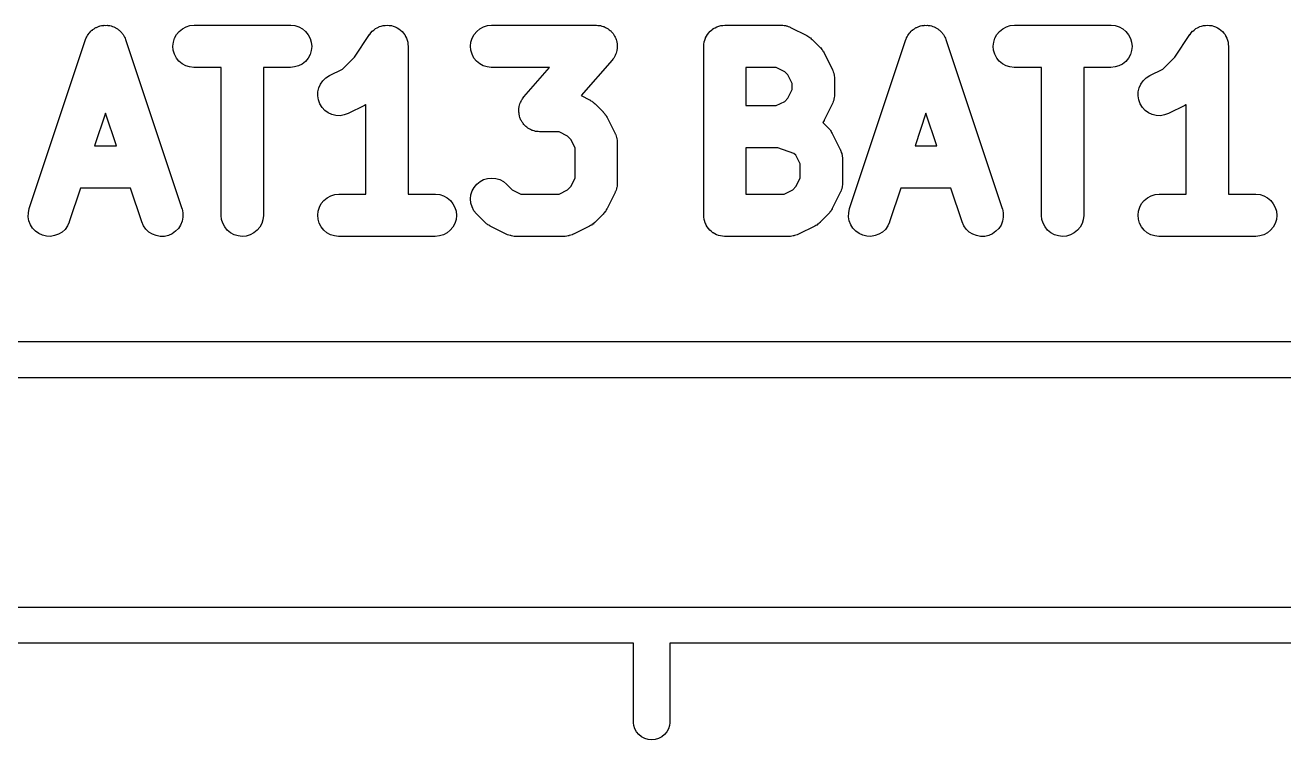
# Model space of a CAD drawing. Extents: x 1 to 169, y -122 to 5.
# Drawn here: x 21.65 to 26.87, y -121.65 to -118.69 of the extents above; entities that cross this region are included whole.
import ezdxf

# ---------------------------------------------------------------- set-up
doc = ezdxf.new("R2010")
doc.units = 0
doc.header["$MEASUREMENT"] = 0
doc.layers.add('BLACK', color=7, linetype='CONTINUOUS')

msp = doc.modelspace()

# ---------------------------------------------------------------- linework, layer by layer
at = {"layer": 'BLACK', "linetype": 'CONTINUOUS'}
for p, q in [((21.9112, -118.732), (21.9148, -118.727)), ((21.9148, -118.727), (21.9181, -118.722)), ((21.9181, -118.722), (21.9198, -118.721)), ((21.9198, -118.721), (21.9213, -118.719)), ((21.9213, -118.719), (21.9257, -118.714)), ((21.9257, -118.714), (21.9299, -118.71)), ((21.9299, -118.71), (21.932, -118.709)), ((21.932, -118.709), (21.9338, -118.707)), ((21.9338, -118.707), (21.939, -118.704)), ((21.939, -118.704), (21.9439, -118.7)), ((21.9439, -118.7), (21.9462, -118.699)), ((21.9462, -118.699), (21.9484, -118.698)), ((21.9484, -118.698), (21.954, -118.696)), ((21.954, -118.696), (21.9596, -118.693)), ((21.9596, -118.693), (21.962, -118.693)), ((21.962, -118.693), (21.9644, -118.692)), ((21.9644, -118.692), (21.9703, -118.691)), ((21.9703, -118.691), (21.9763, -118.69)), ((21.9763, -118.69), (21.9788, -118.69)), ((21.9788, -118.69), (21.9812, -118.689)), ((21.9812, -118.689), (21.9873, -118.69)), ((21.9873, -118.69), (21.9933, -118.689)), ((21.9933, -118.689), (21.9958, -118.69)), ((21.9958, -118.69), (21.9983, -118.69)), ((21.9983, -118.69), (22.0042, -118.691)), ((22.0042, -118.691), (22.0101, -118.692)), ((22.0101, -118.692), (22.0125, -118.693)), ((22.0125, -118.693), (22.0149, -118.694)), ((22.0149, -118.694), (22.0204, -118.696)), ((22.0204, -118.696), (22.0261, -118.699)), ((22.0261, -118.699), (22.0282, -118.7)), ((22.0282, -118.7), (22.0305, -118.701)), ((22.0305, -118.701), (22.0354, -118.704)), ((22.0354, -118.704), (22.0405, -118.708)), ((22.0405, -118.708), (22.0423, -118.709)), ((22.0423, -118.709), (22.0443, -118.711)), ((22.0443, -118.711), (22.0485, -118.715)), ((22.0485, -118.715), (22.0529, -118.719)), ((22.0529, -118.719), (22.0543, -118.721)), ((22.0543, -118.721), (22.056, -118.723)), ((22.056, -118.723), (22.0592, -118.728)), ((22.0592, -118.728), (22.0627, -118.733)), ((22.2727, -118.743), (22.2808, -118.728)), ((22.2808, -118.728), (22.2917, -118.715)), ((22.2917, -118.715), (22.3049, -118.704)), ((22.3049, -118.704), (22.32, -118.696)), ((22.32, -118.696), (22.3363, -118.691)), ((22.3363, -118.691), (22.3533, -118.689)), ((22.3533, -118.689), (22.7533, -118.689)), ((22.7533, -118.689), (22.7546, -118.689)), ((22.7546, -118.689), (22.7715, -118.691)), ((22.7715, -118.691), (22.7878, -118.696)), ((22.7878, -118.696), (22.8028, -118.704)), ((22.8028, -118.704), (22.8158, -118.715)), ((22.8158, -118.715), (22.8265, -118.729)), ((22.8265, -118.729), (22.8345, -118.744)), ((23.0187, -118.821), (23.0805, -118.728)), ((23.0805, -118.728), (23.0811, -118.727)), ((23.0811, -118.727), (23.0811, -118.727)), ((23.0811, -118.727), (23.0811, -118.727)), ((23.0811, -118.727), (23.0812, -118.727)), ((23.0812, -118.727), (23.0865, -118.721)), ((23.0865, -118.721), (23.0921, -118.714)), ((23.0921, -118.714), (23.0922, -118.714)), ((23.0922, -118.714), (23.0985, -118.709)), ((23.0922, -118.714), (23.0922, -118.714)), ((23.0985, -118.709), (23.1054, -118.703)), ((23.1054, -118.703), (23.1055, -118.703)), ((23.1055, -118.703), (23.1127, -118.7)), ((23.1055, -118.703), (23.1055, -118.703)), ((23.1127, -118.7), (23.1206, -118.696)), ((23.1206, -118.696), (23.1207, -118.695)), ((23.1206, -118.696), (23.1206, -118.696)), ((23.1207, -118.695), (23.1288, -118.693)), ((23.1288, -118.693), (23.1369, -118.691)), ((23.1369, -118.691), (23.137, -118.691)), ((23.137, -118.691), (23.1371, -118.691)), ((23.1371, -118.691), (23.1457, -118.69)), ((23.1457, -118.69), (23.1539, -118.689)), ((23.1539, -118.689), (23.154, -118.689)), ((23.154, -118.689), (23.1541, -118.689)), ((23.1541, -118.689), (23.1624, -118.69)), ((23.1624, -118.69), (23.1709, -118.691)), ((23.1709, -118.691), (23.171, -118.691)), ((23.171, -118.691), (23.1711, -118.691)), ((23.1711, -118.691), (23.1789, -118.693)), ((23.1789, -118.693), (23.1872, -118.696)), ((23.1872, -118.696), (23.1873, -118.696)), ((23.1873, -118.696), (23.1874, -118.696)), ((23.1874, -118.696), (23.1947, -118.7)), ((23.1947, -118.7), (23.2023, -118.704)), ((23.2023, -118.704), (23.2023, -118.704)), ((23.2023, -118.704), (23.2024, -118.704)), ((23.2024, -118.704), (23.2092, -118.71)), ((23.2092, -118.71), (23.2154, -118.715)), ((23.2154, -118.715), (23.2155, -118.715)), ((23.2155, -118.715), (23.2155, -118.715)), ((23.2155, -118.715), (23.2209, -118.722)), ((23.2209, -118.722), (23.2262, -118.728)), ((23.2262, -118.728), (23.2262, -118.728)), ((23.2262, -118.728), (23.2263, -118.728)), ((23.2263, -118.728), (23.2301, -118.736)), ((23.506, -118.743), (23.5141, -118.728)), ((23.5141, -118.728), (23.525, -118.715)), ((23.525, -118.715), (23.5382, -118.704)), ((23.5382, -118.704), (23.5533, -118.696)), ((23.5533, -118.696), (23.5697, -118.691)), ((23.5697, -118.691), (23.5867, -118.689)), ((23.5867, -118.689), (24.02, -118.689)), ((24.02, -118.689), (24.0212, -118.689)), ((24.0212, -118.689), (24.0267, -118.69)), ((24.0267, -118.69), (24.0322, -118.69)), ((24.0322, -118.69), (24.0351, -118.691)), ((24.0351, -118.691), (24.0382, -118.691)), ((24.0382, -118.691), (24.0434, -118.693)), ((24.0434, -118.693), (24.0488, -118.694)), ((24.0488, -118.694), (24.0515, -118.695)), ((24.0515, -118.695), (24.0545, -118.696)), ((24.0545, -118.696), (24.0593, -118.699)), ((24.0593, -118.699), (24.0643, -118.701)), ((24.0643, -118.701), (24.0667, -118.703)), ((24.0667, -118.703), (24.0694, -118.704)), ((24.0694, -118.704), (24.0736, -118.708)), ((24.0736, -118.708), (24.0781, -118.711)), ((24.0781, -118.711), (24.0802, -118.713)), ((24.0802, -118.713), (24.0825, -118.715)), ((24.0825, -118.715), (24.086, -118.72)), ((24.086, -118.72), (24.0897, -118.724)), ((24.0897, -118.724), (24.0913, -118.726)), ((24.0913, -118.726), (24.0932, -118.729)), ((24.0932, -118.729), (24.0958, -118.734)), ((24.4769, -118.735), (24.4808, -118.728)), ((24.4808, -118.728), (24.481, -118.727)), ((24.481, -118.727), (24.4811, -118.727)), ((24.4811, -118.727), (24.4865, -118.721)), ((24.4865, -118.721), (24.4917, -118.715)), ((24.4917, -118.715), (24.4919, -118.714)), ((24.4919, -118.714), (24.4921, -118.714)), ((24.4921, -118.714), (24.4986, -118.709)), ((24.4986, -118.709), (24.5049, -118.704)), ((24.5049, -118.704), (24.5052, -118.704)), ((24.5052, -118.704), (24.5054, -118.703)), ((24.5054, -118.703), (24.5127, -118.7)), ((24.5127, -118.7), (24.52, -118.696)), ((24.52, -118.696), (24.5203, -118.696)), ((24.5203, -118.696), (24.5206, -118.696)), ((24.5206, -118.696), (24.5284, -118.693)), ((24.5284, -118.693), (24.5363, -118.691)), ((24.5363, -118.691), (24.5366, -118.691)), ((24.5366, -118.691), (24.5369, -118.691)), ((24.5369, -118.691), (24.5451, -118.69)), ((24.5451, -118.69), (24.5533, -118.689)), ((24.5533, -118.689), (24.7867, -118.689)), ((24.7867, -118.689), (24.7879, -118.689)), ((24.7879, -118.689), (24.7904, -118.689)), ((24.7904, -118.689), (24.793, -118.689)), ((24.793, -118.689), (24.7989, -118.69)), ((24.7989, -118.69), (24.8049, -118.691)), ((24.8049, -118.691), (24.8073, -118.692)), ((24.8073, -118.692), (24.8099, -118.692)), ((24.8099, -118.692), (24.8154, -118.694)), ((24.8154, -118.694), (24.8211, -118.696)), ((24.8211, -118.696), (24.8234, -118.697)), ((24.8234, -118.697), (24.8258, -118.698)), ((24.8258, -118.698), (24.8925, -118.732)), ((25.3112, -118.732), (25.3148, -118.727)), ((25.3148, -118.727), (25.3181, -118.722)), ((25.3181, -118.722), (25.3198, -118.721)), ((25.3198, -118.721), (25.3213, -118.719)), ((25.3213, -118.719), (25.3257, -118.714)), ((25.3257, -118.714), (25.3299, -118.71)), ((25.3299, -118.71), (25.332, -118.709)), ((25.332, -118.709), (25.3338, -118.707)), ((25.3338, -118.707), (25.339, -118.704)), ((25.339, -118.704), (25.3439, -118.7)), ((25.3439, -118.7), (25.3462, -118.699)), ((25.3462, -118.699), (25.3484, -118.698)), ((25.3484, -118.698), (25.354, -118.696)), ((25.354, -118.696), (25.3596, -118.693)), ((25.3596, -118.693), (25.362, -118.693)), ((25.362, -118.693), (25.3644, -118.692)), ((25.3644, -118.692), (25.3703, -118.691)), ((25.3703, -118.691), (25.3763, -118.69)), ((25.3763, -118.69), (25.3788, -118.69)), ((25.3788, -118.69), (25.3812, -118.689)), ((25.3812, -118.689), (25.3873, -118.69)), ((25.3873, -118.69), (25.3933, -118.689)), ((25.3933, -118.689), (25.3958, -118.69)), ((25.3958, -118.69), (25.3983, -118.69)), ((25.3983, -118.69), (25.4042, -118.691)), ((25.4042, -118.691), (25.4101, -118.692)), ((25.4101, -118.692), (25.4125, -118.693)), ((25.4125, -118.693), (25.4149, -118.694)), ((25.4149, -118.694), (25.4204, -118.696)), ((25.4204, -118.696), (25.4261, -118.699)), ((25.4261, -118.699), (25.4282, -118.7)), ((25.4282, -118.7), (25.4305, -118.701)), ((25.4305, -118.701), (25.4354, -118.704)), ((25.4354, -118.704), (25.4405, -118.708)), ((25.4405, -118.708), (25.4423, -118.709)), ((25.4423, -118.709), (25.4443, -118.711)), ((25.4443, -118.711), (25.4485, -118.715)), ((25.4485, -118.715), (25.4529, -118.719)), ((25.4529, -118.719), (25.4543, -118.721)), ((25.4543, -118.721), (25.456, -118.723)), ((25.456, -118.723), (25.4592, -118.728)), ((25.4592, -118.728), (25.4627, -118.733)), ((25.6727, -118.743), (25.6808, -118.728)), ((25.6808, -118.728), (25.6917, -118.715)), ((25.6917, -118.715), (25.7049, -118.704)), ((25.7049, -118.704), (25.72, -118.696)), ((25.72, -118.696), (25.7363, -118.691)), ((25.7363, -118.691), (25.7533, -118.689)), ((25.7533, -118.689), (26.1533, -118.689)), ((26.1533, -118.689), (26.1546, -118.689)), ((26.1546, -118.689), (26.1715, -118.691)), ((26.1715, -118.691), (26.1878, -118.696)), ((26.1878, -118.696), (26.2028, -118.704)), ((26.2028, -118.704), (26.2158, -118.715)), ((26.2158, -118.715), (26.2265, -118.729)), ((26.2265, -118.729), (26.2345, -118.744)), ((26.4187, -118.821), (26.4805, -118.728)), ((26.4805, -118.728), (26.4811, -118.727)), ((26.4811, -118.727), (26.4811, -118.727)), ((26.4811, -118.727), (26.4811, -118.727)), ((26.4811, -118.727), (26.4812, -118.727)), ((26.4812, -118.727), (26.4865, -118.721)), ((26.4865, -118.721), (26.4921, -118.714)), ((26.4921, -118.714), (26.4922, -118.714)), ((26.4922, -118.714), (26.4985, -118.709)), ((26.4922, -118.714), (26.4922, -118.714)), ((26.4985, -118.709), (26.5054, -118.703)), ((26.5054, -118.703), (26.5055, -118.703)), ((26.5055, -118.703), (26.5127, -118.7)), ((26.5055, -118.703), (26.5055, -118.703)), ((26.5127, -118.7), (26.5206, -118.696)), ((26.5206, -118.696), (26.5207, -118.695)), ((26.5206, -118.696), (26.5206, -118.696)), ((26.5207, -118.695), (26.5288, -118.693)), ((26.5288, -118.693), (26.5369, -118.691)), ((26.5369, -118.691), (26.537, -118.691)), ((26.537, -118.691), (26.5371, -118.691)), ((26.5371, -118.691), (26.5457, -118.69)), ((26.5457, -118.69), (26.5539, -118.689)), ((26.5539, -118.689), (26.554, -118.689)), ((26.554, -118.689), (26.5541, -118.689)), ((26.5541, -118.689), (26.5624, -118.69)), ((26.5624, -118.69), (26.5709, -118.691)), ((26.5709, -118.691), (26.571, -118.691)), ((26.571, -118.691), (26.5711, -118.691)), ((26.5711, -118.691), (26.5789, -118.693)), ((26.5789, -118.693), (26.5872, -118.696)), ((26.5872, -118.696), (26.5873, -118.696)), ((26.5873, -118.696), (26.5874, -118.696)), ((26.5874, -118.696), (26.5947, -118.7)), ((26.5947, -118.7), (26.6023, -118.704)), ((26.6023, -118.704), (26.6023, -118.704)), ((26.6023, -118.704), (26.6024, -118.704)), ((26.6024, -118.704), (26.6092, -118.71)), ((26.6092, -118.71), (26.6154, -118.715)), ((26.6154, -118.715), (26.6155, -118.715)), ((26.6155, -118.715), (26.6155, -118.715)), ((26.6155, -118.715), (26.6209, -118.722)), ((26.6209, -118.722), (26.6262, -118.728)), ((26.6262, -118.728), (26.6262, -118.728)), ((26.6262, -118.728), (26.6263, -118.728)), ((26.6263, -118.728), (26.6301, -118.736)), ((21.6703, -119.449), (21.9037, -118.749)), ((21.9037, -118.749), (21.9041, -118.748)), ((21.9041, -118.748), (21.9066, -118.742)), ((21.9066, -118.742), (21.9088, -118.737)), ((21.9088, -118.737), (21.9102, -118.735)), ((21.9102, -118.735), (21.9112, -118.732)), ((22.0627, -118.733), (22.0637, -118.736)), ((22.0637, -118.736), (22.0651, -118.738)), ((22.0651, -118.738), (22.0672, -118.743)), ((22.0672, -118.743), (22.0697, -118.749)), ((22.0697, -118.749), (22.303, -119.449)), ((22.2658, -118.776), (22.2676, -118.759)), ((22.2674, -118.793), (22.2658, -118.776)), ((22.2676, -118.759), (22.2727, -118.743)), ((22.8345, -118.744), (22.8393, -118.76)), ((22.8408, -118.777), (22.839, -118.794)), ((22.8393, -118.76), (22.8408, -118.777)), ((23.2301, -118.736), (23.2342, -118.743)), ((23.2342, -118.743), (23.2343, -118.743)), ((23.2343, -118.743), (23.2343, -118.743)), ((23.2343, -118.743), (23.2365, -118.751)), ((23.2365, -118.751), (23.2392, -118.76)), ((23.2392, -118.76), (23.2392, -118.76)), ((23.2392, -118.76), (23.2392, -118.76)), ((23.2392, -118.76), (23.2399, -118.767)), ((23.2399, -118.767), (23.2408, -118.777)), ((23.2408, -118.777), (23.2408, -119.389)), ((23.4992, -118.776), (23.501, -118.759)), ((23.5007, -118.793), (23.4992, -118.776)), ((23.501, -118.759), (23.506, -118.743)), ((24.0958, -118.734), (24.0986, -118.738)), ((24.0986, -118.738), (24.0997, -118.741)), ((24.0997, -118.741), (24.1011, -118.744)), ((24.1011, -118.744), (24.1027, -118.749)), ((24.1027, -118.749), (24.1046, -118.754)), ((24.1046, -118.754), (24.1051, -118.757)), ((24.1051, -118.757), (24.1059, -118.76)), ((24.1059, -118.76), (24.1064, -118.766)), ((24.1064, -118.766), (24.1073, -118.771)), ((24.1075, -118.777), (24.1069, -118.783)), ((24.1073, -118.771), (24.1072, -118.774)), ((24.1072, -118.774), (24.1075, -118.777)), ((24.4658, -118.775), (24.4668, -118.767)), ((24.4658, -118.776), (24.4658, -118.775)), ((24.4658, -118.777), (24.4658, -118.776)), ((24.4658, -118.776), (24.4658, -118.776)), ((24.4658, -118.776), (24.4658, -118.776)), ((24.4658, -119.477), (24.4658, -118.777)), ((24.4668, -118.767), (24.4676, -118.759)), ((24.4676, -118.759), (24.4677, -118.759)), ((24.4677, -118.758), (24.4702, -118.751)), ((24.4677, -118.759), (24.4677, -118.758)), ((24.4702, -118.751), (24.4727, -118.743)), ((24.4727, -118.743), (24.4728, -118.742)), ((24.4728, -118.742), (24.4729, -118.742)), ((24.4729, -118.742), (24.4769, -118.735)), ((24.8925, -118.732), (24.8936, -118.732)), ((24.8936, -118.732), (24.8977, -118.735)), ((24.8977, -118.735), (24.902, -118.737)), ((24.902, -118.737), (24.9048, -118.74)), ((24.9048, -118.74), (24.9079, -118.742)), ((24.9079, -118.742), (24.9114, -118.745)), ((24.9114, -118.745), (24.9152, -118.748)), ((24.9152, -118.748), (24.9485, -118.781)), ((24.9485, -118.781), (24.9494, -118.782)), ((25.0703, -119.449), (25.3037, -118.749)), ((25.3037, -118.749), (25.3041, -118.748)), ((25.3041, -118.748), (25.3066, -118.742)), ((25.3066, -118.742), (25.3088, -118.737)), ((25.3088, -118.737), (25.3102, -118.735)), ((25.3102, -118.735), (25.3112, -118.732)), ((25.4627, -118.733), (25.4637, -118.736)), ((25.4637, -118.736), (25.4651, -118.738)), ((25.4651, -118.738), (25.4672, -118.743)), ((25.4672, -118.743), (25.4697, -118.749)), ((25.4697, -118.749), (25.703, -119.449)), ((25.6658, -118.776), (25.6676, -118.759)), ((25.6674, -118.793), (25.6658, -118.776)), ((25.6676, -118.759), (25.6727, -118.743)), ((26.2345, -118.744), (26.2393, -118.76)), ((26.2408, -118.777), (26.239, -118.794)), ((26.2393, -118.76), (26.2408, -118.777)), ((26.6301, -118.736), (26.6342, -118.743)), ((26.6342, -118.743), (26.6343, -118.743)), ((26.6343, -118.743), (26.6343, -118.743)), ((26.6343, -118.743), (26.6365, -118.751)), ((26.6365, -118.751), (26.6392, -118.76)), ((26.6392, -118.76), (26.6392, -118.76)), ((26.6392, -118.76), (26.6392, -118.76)), ((26.6392, -118.76), (26.6399, -118.767)), ((26.6399, -118.767), (26.6408, -118.777)), ((26.6408, -118.777), (26.6408, -119.389)), ((22.2722, -118.809), (22.2674, -118.793)), ((22.2801, -118.825), (22.2722, -118.809)), ((22.2908, -118.838), (22.2801, -118.825)), ((22.8259, -118.826), (22.815, -118.839)), ((22.834, -118.811), (22.8259, -118.826)), ((22.839, -118.794), (22.834, -118.811)), ((22.9682, -118.871), (23.0187, -118.821)), ((23.5055, -118.809), (23.5007, -118.793)), ((23.5134, -118.825), (23.5055, -118.809)), ((23.5241, -118.838), (23.5134, -118.825)), ((24.0859, -118.834), (23.9575, -118.981)), ((24.089, -118.83), (24.0859, -118.834)), ((24.0925, -118.826), (24.089, -118.83)), ((24.094, -118.823), (24.0925, -118.826)), ((24.0958, -118.82), (24.094, -118.823)), ((24.0981, -118.815), (24.0958, -118.82)), ((24.1007, -118.811), (24.0981, -118.815)), ((24.1016, -118.808), (24.1007, -118.811)), ((24.1028, -118.805), (24.1016, -118.808)), ((24.1041, -118.799), (24.1028, -118.805)), ((24.1057, -118.794), (24.1041, -118.799)), ((24.106, -118.791), (24.1057, -118.794)), ((24.1067, -118.788), (24.106, -118.791)), ((24.1069, -118.783), (24.1067, -118.788)), ((24.9494, -118.782), (24.9525, -118.786)), ((24.9525, -118.786), (24.9558, -118.79)), ((24.9558, -118.79), (24.9578, -118.793)), ((24.9578, -118.793), (24.96, -118.796)), ((24.96, -118.796), (24.9623, -118.8)), ((24.9623, -118.8), (24.9649, -118.804)), ((24.9649, -118.804), (24.9983, -118.871)), ((25.6722, -118.809), (25.6674, -118.793)), ((25.6801, -118.825), (25.6722, -118.809)), ((25.6908, -118.838), (25.6801, -118.825)), ((26.2259, -118.826), (26.215, -118.839)), ((26.234, -118.811), (26.2259, -118.826)), ((26.239, -118.794), (26.234, -118.811)), ((26.3682, -118.871), (26.4187, -118.821)), ((22.3039, -118.849), (22.2908, -118.838)), ((22.3189, -118.857), (22.3039, -118.849)), ((22.3351, -118.862), (22.3189, -118.857)), ((22.3521, -118.864), (22.3351, -118.862)), ((22.3533, -118.864), (22.3521, -118.864)), ((22.4658, -118.864), (22.3533, -118.864)), ((22.4658, -119.477), (22.4658, -118.864)), ((22.7533, -118.864), (22.6408, -118.864)), ((22.6408, -118.864), (22.6408, -119.477)), ((22.7703, -118.862), (22.7533, -118.864)), ((22.7867, -118.858), (22.7703, -118.862)), ((22.8018, -118.85), (22.7867, -118.858)), ((22.815, -118.839), (22.8018, -118.85)), ((22.9142, -118.898), (22.9682, -118.871)), ((23.5372, -118.849), (23.5241, -118.838)), ((23.5522, -118.857), (23.5372, -118.849)), ((23.5685, -118.862), (23.5522, -118.857)), ((23.5854, -118.864), (23.5685, -118.862)), ((23.5867, -118.864), (23.5854, -118.864)), ((23.8272, -118.864), (23.5867, -118.864)), ((23.7208, -118.986), (23.8272, -118.864)), ((24.6408, -118.864), (24.6408, -119.022)), ((24.766, -118.864), (24.6408, -118.864)), ((24.8015, -118.882), (24.766, -118.864)), ((24.8148, -118.895), (24.8015, -118.882)), ((24.9983, -118.871), (24.9988, -118.872)), ((24.9988, -118.872), (24.9997, -118.874)), ((24.9997, -118.874), (25.0009, -118.877)), ((25.0009, -118.877), (25.0026, -118.882)), ((25.0026, -118.882), (25.0047, -118.888)), ((25.7039, -118.849), (25.6908, -118.838)), ((25.7189, -118.857), (25.7039, -118.849)), ((25.7351, -118.862), (25.7189, -118.857)), ((25.7521, -118.864), (25.7351, -118.862)), ((25.7533, -118.864), (25.7521, -118.864)), ((25.8658, -118.864), (25.7533, -118.864)), ((25.8658, -119.477), (25.8658, -118.864)), ((26.1533, -118.864), (26.0408, -118.864)), ((26.0408, -118.864), (26.0408, -119.477)), ((26.1703, -118.862), (26.1533, -118.864)), ((26.1867, -118.858), (26.1703, -118.862)), ((26.2018, -118.85), (26.1867, -118.858)), ((26.215, -118.839), (26.2018, -118.85)), ((26.3142, -118.898), (26.3682, -118.871)), ((22.8704, -118.949), (22.8774, -118.933)), ((22.8774, -118.933), (22.8873, -118.919)), ((22.8873, -118.919), (22.8997, -118.907)), ((22.8997, -118.907), (22.9142, -118.898)), ((24.8325, -118.931), (24.8148, -118.895)), ((24.8325, -118.956), (24.8325, -118.931)), ((25.0047, -118.888), (25.0051, -118.891)), ((25.0051, -118.891), (25.0058, -118.893)), ((25.0058, -118.893), (25.0064, -118.899)), ((25.0064, -118.899), (25.0073, -118.905)), ((25.0073, -118.905), (25.0072, -118.907)), ((25.0072, -118.907), (25.0075, -118.91)), ((25.0075, -118.91), (25.0075, -118.977)), ((26.2704, -118.949), (26.2774, -118.933)), ((26.2774, -118.933), (26.2873, -118.919)), ((26.2873, -118.919), (26.2997, -118.907)), ((26.2997, -118.907), (26.3142, -118.898)), ((22.866, -118.982), (22.8666, -118.965)), ((22.8688, -118.999), (22.866, -118.982)), ((22.8666, -118.965), (22.8704, -118.949)), ((23.7141, -118.994), (23.7176, -118.99)), ((23.7176, -118.99), (23.7208, -118.986)), ((23.9575, -118.981), (23.9925, -118.998)), ((24.8148, -118.991), (24.8325, -118.956)), ((25.0063, -118.989), (25.0056, -118.995)), ((25.0073, -118.983), (25.0063, -118.989)), ((25.0075, -118.978), (25.0072, -118.98)), ((25.0072, -118.98), (25.0073, -118.983)), ((25.0075, -118.977), (25.0075, -118.978)), ((26.266, -118.982), (26.2666, -118.965)), ((26.2688, -118.999), (26.266, -118.982)), ((26.2666, -118.965), (26.2704, -118.949)), ((22.8748, -119.015), (22.8688, -118.999)), ((22.8838, -119.03), (22.8748, -119.015)), ((22.8954, -119.042), (22.8838, -119.03)), ((22.9093, -119.052), (22.8954, -119.042)), ((23.0591, -119.022), (22.9925, -119.055)), ((23.0633, -119.019), (23.0591, -119.022)), ((23.0658, -119.018), (23.0633, -119.019)), ((23.0658, -119.389), (23.0658, -119.018)), ((23.6992, -119.043), (23.6997, -119.037)), ((23.6997, -119.037), (23.6999, -119.032)), ((23.6999, -119.032), (23.7006, -119.029)), ((23.7006, -119.029), (23.701, -119.026)), ((23.701, -119.026), (23.7026, -119.021)), ((23.7026, -119.021), (23.7038, -119.015)), ((23.7038, -119.015), (23.7051, -119.012)), ((23.7051, -119.012), (23.706, -119.009)), ((23.706, -119.009), (23.7086, -119.005)), ((23.7086, -119.005), (23.7109, -119)), ((23.7109, -119), (23.7127, -118.997)), ((23.7127, -118.997), (23.7141, -118.994)), ((23.9925, -118.998), (23.9936, -118.999)), ((23.9936, -118.999), (23.9977, -119.002)), ((23.9977, -119.002), (24.002, -119.004)), ((24.002, -119.004), (24.0048, -119.006)), ((24.0048, -119.006), (24.0079, -119.008)), ((24.0079, -119.008), (24.0114, -119.012)), ((24.0114, -119.012), (24.0152, -119.015)), ((24.0152, -119.015), (24.0485, -119.048)), ((24.6408, -119.022), (24.766, -119.022)), ((24.766, -119.022), (24.8015, -119.005)), ((24.8015, -119.005), (24.8148, -118.991)), ((24.9983, -119.016), (24.9649, -119.082)), ((24.9992, -119.013), (24.9983, -119.016)), ((25.0004, -119.011), (24.9992, -119.013)), ((25.0022, -119.005), (25.0004, -119.011)), ((25.0044, -119), (25.0022, -119.005)), ((25.0048, -118.997), (25.0044, -119)), ((25.0056, -118.995), (25.0048, -118.997)), ((26.2748, -119.015), (26.2688, -118.999)), ((26.2838, -119.03), (26.2748, -119.015)), ((26.2954, -119.042), (26.2838, -119.03)), ((26.3093, -119.052), (26.2954, -119.042)), ((26.4591, -119.022), (26.3925, -119.055)), ((26.4633, -119.019), (26.4591, -119.022)), ((26.4658, -119.018), (26.4633, -119.019)), ((26.4658, -119.389), (26.4658, -119.018)), ((21.9867, -119.053), (21.9414, -119.189)), ((22.0319, -119.189), (21.9867, -119.053)), ((22.9248, -119.059), (22.9093, -119.052)), ((22.9414, -119.063), (22.9248, -119.059)), ((22.9585, -119.064), (22.9414, -119.063)), ((22.9753, -119.061), (22.9585, -119.064)), ((22.9914, -119.055), (22.9753, -119.061)), ((22.9925, -119.055), (22.9914, -119.055)), ((23.6994, -119.046), (23.6992, -119.043)), ((23.6993, -119.049), (23.6994, -119.046)), ((23.7002, -119.054), (23.6993, -119.049)), ((23.7007, -119.06), (23.7002, -119.054)), ((23.7016, -119.063), (23.7007, -119.06)), ((23.7021, -119.066), (23.7016, -119.063)), ((23.704, -119.071), (23.7021, -119.066)), ((23.7055, -119.076), (23.704, -119.071)), ((23.707, -119.079), (23.7055, -119.076)), ((23.708, -119.082), (23.707, -119.079)), ((23.7109, -119.086), (23.708, -119.082)), ((23.7134, -119.091), (23.7109, -119.086)), ((23.7154, -119.094), (23.7134, -119.091)), ((23.717, -119.096), (23.7154, -119.094)), ((24.0485, -119.048), (24.0494, -119.049)), ((24.0494, -119.049), (24.0525, -119.053)), ((24.0525, -119.053), (24.0558, -119.056)), ((24.0558, -119.056), (24.0578, -119.06)), ((24.0578, -119.06), (24.0601, -119.062)), ((24.0601, -119.062), (24.0623, -119.067)), ((24.0623, -119.067), (24.0649, -119.071)), ((24.0649, -119.071), (24.0983, -119.138)), ((24.9594, -119.092), (24.9592, -119.092)), ((24.9592, -119.092), (24.9819, -119.115)), ((24.9617, -119.088), (24.9594, -119.092)), ((24.9644, -119.084), (24.9617, -119.088)), ((24.9649, -119.082), (24.9644, -119.084)), ((25.3867, -119.053), (25.3414, -119.189)), ((25.4319, -119.189), (25.3867, -119.053)), ((26.3248, -119.059), (26.3093, -119.052)), ((26.3414, -119.063), (26.3248, -119.059)), ((26.3585, -119.064), (26.3414, -119.063)), ((26.3753, -119.061), (26.3585, -119.064)), ((26.3914, -119.055), (26.3753, -119.061)), ((26.3925, -119.055), (26.3914, -119.055)), ((23.7207, -119.1), (23.717, -119.096)), ((23.7241, -119.105), (23.7207, -119.1)), ((23.7265, -119.107), (23.7241, -119.105)), ((23.7286, -119.109), (23.7265, -119.107)), ((23.733, -119.112), (23.7286, -119.109)), ((23.7372, -119.116), (23.733, -119.112)), ((23.7399, -119.117), (23.7372, -119.116)), ((23.7424, -119.119), (23.7399, -119.117)), ((23.7474, -119.121), (23.7424, -119.119)), ((23.7522, -119.124), (23.7474, -119.121)), ((23.7551, -119.125), (23.7522, -119.124)), ((23.7579, -119.126), (23.7551, -119.125)), ((23.7632, -119.127), (23.7579, -119.126)), ((23.7685, -119.129), (23.7632, -119.127)), ((23.7715, -119.129), (23.7685, -119.129)), ((23.7745, -119.13), (23.7715, -119.129)), ((23.78, -119.13), (23.7745, -119.13)), ((23.7854, -119.131), (23.78, -119.13)), ((23.7867, -119.131), (23.7854, -119.131)), ((23.866, -119.131), (23.7867, -119.131)), ((23.9015, -119.149), (23.866, -119.131)), ((24.0983, -119.138), (24.0988, -119.139)), ((24.0988, -119.139), (24.0997, -119.141)), ((24.0997, -119.141), (24.1009, -119.143)), ((24.1009, -119.143), (24.1026, -119.149)), ((24.9819, -119.115), (24.9827, -119.116)), ((24.9827, -119.116), (24.9858, -119.119)), ((24.9858, -119.119), (24.9892, -119.123)), ((24.9892, -119.123), (24.9911, -119.126)), ((24.9911, -119.126), (24.9934, -119.129)), ((24.9934, -119.129), (24.9956, -119.133)), ((24.9956, -119.133), (24.9983, -119.138)), ((24.9983, -119.138), (25.0316, -119.204)), ((21.9414, -119.189), (22.0319, -119.189)), ((23.9148, -119.162), (23.9015, -119.149)), ((23.9325, -119.197), (23.9148, -119.162)), ((23.9325, -119.323), (23.9325, -119.197)), ((24.1026, -119.149), (24.1047, -119.155)), ((24.1047, -119.155), (24.1051, -119.157)), ((24.1051, -119.157), (24.1058, -119.16)), ((24.1058, -119.16), (24.1064, -119.166)), ((24.1064, -119.166), (24.1073, -119.172)), ((24.1073, -119.172), (24.1072, -119.174)), ((24.1072, -119.174), (24.1075, -119.177)), ((24.1075, -119.177), (24.1075, -119.343)), ((24.6408, -119.197), (24.6408, -119.389)), ((24.7725, -119.197), (24.6408, -119.197)), ((24.8394, -119.22), (24.7725, -119.197)), ((25.3414, -119.189), (25.4319, -119.189)), ((24.8481, -119.228), (24.8394, -119.22)), ((24.8658, -119.264), (24.8481, -119.228)), ((25.0316, -119.204), (25.0321, -119.205)), ((25.0321, -119.205), (25.033, -119.208)), ((25.033, -119.208), (25.0342, -119.21)), ((25.0342, -119.21), (25.036, -119.216)), ((25.036, -119.216), (25.038, -119.221)), ((25.038, -119.221), (25.0384, -119.224)), ((25.0384, -119.224), (25.0392, -119.226)), ((25.0392, -119.226), (25.0398, -119.232)), ((25.0398, -119.232), (25.0407, -119.238)), ((25.0407, -119.238), (25.0406, -119.241)), ((25.0406, -119.241), (25.0408, -119.243)), ((25.0408, -119.243), (25.0408, -119.343)), ((24.8658, -119.323), (24.8658, -119.264)), ((23.5143, -119.361), (23.5252, -119.348)), ((23.5252, -119.348), (23.5385, -119.337)), ((23.5385, -119.337), (23.5536, -119.329)), ((23.5536, -119.329), (23.57, -119.324)), ((23.57, -119.324), (23.587, -119.323)), ((23.587, -119.323), (23.604, -119.324)), ((23.604, -119.324), (23.6203, -119.329)), ((23.6203, -119.329), (23.6353, -119.337)), ((23.6353, -119.337), (23.6485, -119.348)), ((23.6485, -119.348), (23.6718, -119.371)), ((23.9148, -119.358), (23.9325, -119.323)), ((24.1073, -119.35), (24.1063, -119.356)), ((24.1075, -119.345), (24.1072, -119.347)), ((24.1072, -119.347), (24.1073, -119.35)), ((24.1075, -119.343), (24.1075, -119.345)), ((24.8481, -119.358), (24.8658, -119.323)), ((25.0406, -119.35), (25.0396, -119.356)), ((25.0408, -119.345), (25.0405, -119.347)), ((25.0405, -119.347), (25.0406, -119.35)), ((25.0408, -119.343), (25.0408, -119.345)), ((21.8831, -119.364), (21.8363, -119.504)), ((22.0903, -119.364), (21.8831, -119.364)), ((22.137, -119.504), (22.0903, -119.364)), ((22.8917, -119.415), (22.9049, -119.404)), ((22.9049, -119.404), (22.92, -119.396)), ((22.92, -119.396), (22.9363, -119.391)), ((22.9363, -119.391), (22.9533, -119.389)), ((22.9533, -119.389), (23.0658, -119.389)), ((23.2408, -119.389), (23.3533, -119.389)), ((23.3533, -119.389), (23.3546, -119.389)), ((23.3546, -119.389), (23.3715, -119.391)), ((23.3715, -119.391), (23.3878, -119.396)), ((23.3878, -119.396), (23.4028, -119.404)), ((23.4028, -119.404), (23.4158, -119.415)), ((23.4992, -119.409), (23.501, -119.392)), ((23.501, -119.392), (23.5061, -119.376)), ((23.5061, -119.376), (23.5143, -119.361)), ((23.6718, -119.371), (23.7073, -119.389)), ((23.7073, -119.389), (23.866, -119.389)), ((23.866, -119.389), (23.9015, -119.371)), ((23.9015, -119.371), (23.9148, -119.358)), ((24.0983, -119.382), (24.0649, -119.449)), ((24.0992, -119.38), (24.0983, -119.382)), ((24.1004, -119.378), (24.0992, -119.38)), ((24.1022, -119.372), (24.1004, -119.378)), ((24.1044, -119.367), (24.1022, -119.372)), ((24.1048, -119.364), (24.1044, -119.367)), ((24.1056, -119.362), (24.1048, -119.364)), ((24.1063, -119.356), (24.1056, -119.362)), ((24.6408, -119.389), (24.7993, -119.389)), ((24.7993, -119.389), (24.8348, -119.371)), ((24.8348, -119.371), (24.8481, -119.358)), ((25.0316, -119.382), (24.9983, -119.449)), ((25.0325, -119.38), (25.0316, -119.382)), ((25.0338, -119.378), (25.0325, -119.38)), ((25.0356, -119.372), (25.0338, -119.378)), ((25.0377, -119.367), (25.0356, -119.372)), ((25.0381, -119.364), (25.0377, -119.367)), ((25.0389, -119.362), (25.0381, -119.364)), ((25.0396, -119.356), (25.0389, -119.362)), ((25.2831, -119.364), (25.2363, -119.504)), ((25.4903, -119.364), (25.2831, -119.364)), ((25.537, -119.504), (25.4903, -119.364)), ((26.2917, -119.415), (26.3049, -119.404)), ((26.3049, -119.404), (26.32, -119.396)), ((26.32, -119.396), (26.3363, -119.391)), ((26.3363, -119.391), (26.3533, -119.389)), ((26.3533, -119.389), (26.4658, -119.389)), ((26.6408, -119.389), (26.7533, -119.389)), ((26.7533, -119.389), (26.7546, -119.389)), ((26.7546, -119.389), (26.7715, -119.391)), ((26.7715, -119.391), (26.7878, -119.396)), ((26.7878, -119.396), (26.8028, -119.404)), ((26.8028, -119.404), (26.8158, -119.415)), ((21.6665, -119.466), (21.6703, -119.449)), ((22.303, -119.449), (22.3034, -119.45)), ((22.3034, -119.45), (22.3069, -119.467)), ((22.8658, -119.476), (22.8676, -119.459)), ((22.8676, -119.459), (22.8727, -119.443)), ((22.8727, -119.443), (22.8808, -119.428)), ((22.8808, -119.428), (22.8917, -119.415)), ((23.4158, -119.415), (23.4265, -119.429)), ((23.4265, -119.429), (23.4345, -119.444)), ((23.4345, -119.444), (23.4393, -119.46)), ((23.4393, -119.46), (23.4408, -119.477)), ((23.5007, -119.426), (23.4992, -119.409)), ((23.5054, -119.442), (23.5007, -119.426)), ((23.5133, -119.458), (23.5054, -119.442)), ((23.5239, -119.471), (23.5133, -119.458)), ((24.0594, -119.459), (24.0571, -119.461)), ((24.0617, -119.454), (24.0594, -119.459)), ((24.0644, -119.45), (24.0617, -119.454)), ((24.0649, -119.449), (24.0644, -119.45)), ((24.9927, -119.459), (24.9904, -119.461)), ((24.995, -119.454), (24.9927, -119.459)), ((24.9977, -119.45), (24.995, -119.454)), ((24.9983, -119.449), (24.9977, -119.45)), ((25.0665, -119.466), (25.0703, -119.449)), ((25.703, -119.449), (25.7034, -119.45)), ((25.7034, -119.45), (25.7069, -119.467)), ((26.2658, -119.476), (26.2676, -119.459)), ((26.2676, -119.459), (26.2727, -119.443)), ((26.2727, -119.443), (26.2808, -119.428)), ((26.2808, -119.428), (26.2917, -119.415)), ((26.8158, -119.415), (26.8265, -119.429)), ((26.8265, -119.429), (26.8345, -119.444)), ((26.8345, -119.444), (26.8393, -119.46)), ((26.8393, -119.46), (26.8408, -119.477)), ((21.666, -119.483), (21.6665, -119.466)), ((21.6689, -119.5), (21.666, -119.483)), ((21.6749, -119.516), (21.6689, -119.5)), ((21.8359, -119.505), (21.8288, -119.521)), ((21.8363, -119.504), (21.8359, -119.505)), ((22.1439, -119.52), (22.137, -119.504)), ((22.3041, -119.501), (22.2978, -119.517)), ((22.3072, -119.484), (22.3041, -119.501)), ((22.3069, -119.467), (22.3072, -119.484)), ((22.4675, -119.494), (22.4658, -119.477)), ((22.4724, -119.51), (22.4675, -119.494)), ((22.4805, -119.525), (22.4724, -119.51)), ((22.6338, -119.511), (22.6255, -119.526)), ((22.6389, -119.495), (22.6338, -119.511)), ((22.6408, -119.478), (22.6389, -119.495)), ((22.6408, -119.477), (22.6408, -119.478)), ((22.8674, -119.493), (22.8658, -119.476)), ((22.8722, -119.509), (22.8674, -119.493)), ((22.8801, -119.525), (22.8722, -119.509)), ((23.434, -119.511), (23.4259, -119.526)), ((23.439, -119.494), (23.434, -119.511)), ((23.4408, -119.477), (23.439, -119.494)), ((23.5248, -119.472), (23.5239, -119.471)), ((23.5581, -119.505), (23.5248, -119.472)), ((23.5619, -119.508), (23.5581, -119.505)), ((23.5655, -119.512), (23.5619, -119.508)), ((23.5685, -119.514), (23.5655, -119.512)), ((24.0105, -119.509), (24.0069, -119.513)), ((24.0143, -119.506), (24.0105, -119.509)), ((24.0152, -119.505), (24.0143, -119.506)), ((24.0485, -119.472), (24.0152, -119.505)), ((24.0517, -119.468), (24.0485, -119.472)), ((24.0551, -119.465), (24.0517, -119.468)), ((24.0571, -119.461), (24.0551, -119.465)), ((24.4666, -119.485), (24.4658, -119.477)), ((24.4674, -119.493), (24.4666, -119.485)), ((24.4675, -119.493), (24.4674, -119.493)), ((24.4675, -119.494), (24.4675, -119.493)), ((24.4699, -119.502), (24.4675, -119.494)), ((24.4722, -119.509), (24.4699, -119.502)), ((24.4723, -119.51), (24.4722, -119.509)), ((24.4724, -119.51), (24.4723, -119.51)), ((24.4763, -119.517), (24.4724, -119.51)), ((24.9438, -119.509), (24.9403, -119.513)), ((24.9477, -119.506), (24.9438, -119.509)), ((24.9485, -119.505), (24.9477, -119.506)), ((24.9819, -119.472), (24.9485, -119.505)), ((24.985, -119.468), (24.9819, -119.472)), ((24.9884, -119.465), (24.985, -119.468)), ((24.9904, -119.461), (24.9884, -119.465)), ((25.066, -119.483), (25.0665, -119.466)), ((25.0689, -119.5), (25.066, -119.483)), ((25.0749, -119.516), (25.0689, -119.5)), ((25.2359, -119.505), (25.2288, -119.521)), ((25.2363, -119.504), (25.2359, -119.505)), ((25.5439, -119.52), (25.537, -119.504)), ((25.7041, -119.501), (25.6978, -119.517)), ((25.7072, -119.484), (25.7041, -119.501)), ((25.7069, -119.467), (25.7072, -119.484)), ((25.8675, -119.494), (25.8658, -119.477)), ((25.8724, -119.51), (25.8675, -119.494)), ((25.8805, -119.525), (25.8724, -119.51)), ((26.0338, -119.511), (26.0255, -119.526)), ((26.0389, -119.495), (26.0338, -119.511)), ((26.0408, -119.478), (26.0389, -119.495)), ((26.0408, -119.477), (26.0408, -119.478)), ((26.2674, -119.493), (26.2658, -119.476)), ((26.2722, -119.509), (26.2674, -119.493)), ((26.2801, -119.525), (26.2722, -119.509)), ((26.834, -119.511), (26.8259, -119.526)), ((26.839, -119.494), (26.834, -119.511)), ((26.8408, -119.477), (26.839, -119.494)), ((21.684, -119.53), (21.6749, -119.516)), ((21.6957, -119.542), (21.684, -119.53)), ((21.7095, -119.552), (21.6957, -119.542)), ((21.7251, -119.559), (21.7095, -119.552)), ((21.7417, -119.563), (21.7251, -119.559)), ((21.7588, -119.564), (21.7417, -119.563)), ((21.7756, -119.561), (21.7588, -119.564)), ((21.7916, -119.555), (21.7756, -119.561)), ((21.8062, -119.546), (21.7916, -119.555)), ((21.8187, -119.535), (21.8062, -119.546)), ((21.8288, -119.521), (21.8187, -119.535)), ((22.1538, -119.534), (22.1439, -119.52)), ((22.1662, -119.546), (22.1538, -119.534)), ((22.1806, -119.555), (22.1662, -119.546)), ((22.1965, -119.561), (22.1806, -119.555)), ((22.2133, -119.564), (22.1965, -119.561)), ((22.2304, -119.564), (22.2133, -119.564)), ((22.2471, -119.56), (22.2304, -119.564)), ((22.2627, -119.553), (22.2471, -119.56)), ((22.2768, -119.543), (22.2627, -119.553)), ((22.2886, -119.531), (22.2768, -119.543)), ((22.2978, -119.517), (22.2886, -119.531)), ((22.4912, -119.538), (22.4805, -119.525)), ((22.5044, -119.549), (22.4912, -119.538)), ((22.5194, -119.557), (22.5044, -119.549)), ((22.5357, -119.562), (22.5194, -119.557)), ((22.5527, -119.564), (22.5357, -119.562)), ((22.5697, -119.563), (22.5527, -119.564)), ((22.5861, -119.558), (22.5697, -119.563)), ((22.6012, -119.55), (22.5861, -119.558)), ((22.6146, -119.539), (22.6012, -119.55)), ((22.6255, -119.526), (22.6146, -119.539)), ((22.8908, -119.538), (22.8801, -119.525)), ((22.9039, -119.549), (22.8908, -119.538)), ((22.9189, -119.557), (22.9039, -119.549)), ((22.9351, -119.562), (22.9189, -119.557)), ((22.9521, -119.564), (22.9351, -119.562)), ((22.9533, -119.564), (22.9521, -119.564)), ((23.3533, -119.564), (22.9533, -119.564)), ((23.3703, -119.562), (23.3533, -119.564)), ((23.3867, -119.558), (23.3703, -119.562)), ((23.4018, -119.55), (23.3867, -119.558)), ((23.415, -119.539), (23.4018, -119.55)), ((23.4259, -119.526), (23.415, -119.539)), ((23.5713, -119.516), (23.5685, -119.514)), ((23.5757, -119.518), (23.5713, -119.516)), ((23.5798, -119.521), (23.5757, -119.518)), ((23.5809, -119.522), (23.5798, -119.521)), ((23.6475, -119.555), (23.5809, -119.522)), ((23.6499, -119.556), (23.6475, -119.555)), ((23.6522, -119.557), (23.6499, -119.556)), ((23.6579, -119.559), (23.6522, -119.557)), ((23.6635, -119.561), (23.6579, -119.559)), ((23.666, -119.561), (23.6635, -119.561)), ((23.6685, -119.562), (23.666, -119.561)), ((23.6744, -119.563), (23.6685, -119.562)), ((23.6803, -119.564), (23.6744, -119.563)), ((23.6829, -119.564), (23.6803, -119.564)), ((23.6854, -119.564), (23.6829, -119.564)), ((23.6867, -119.564), (23.6854, -119.564)), ((23.8867, -119.564), (23.6867, -119.564)), ((23.8892, -119.564), (23.8867, -119.564)), ((23.8918, -119.564), (23.8892, -119.564)), ((23.8977, -119.563), (23.8918, -119.564)), ((23.9037, -119.562), (23.8977, -119.563)), ((23.9061, -119.562), (23.9037, -119.562)), ((23.9087, -119.561), (23.9061, -119.562)), ((23.9143, -119.559), (23.9087, -119.561)), ((23.92, -119.558), (23.9143, -119.559)), ((23.9223, -119.556), (23.92, -119.558)), ((23.9247, -119.555), (23.9223, -119.556)), ((23.9258, -119.555), (23.9247, -119.555)), ((23.9925, -119.522), (23.9258, -119.555)), ((23.9966, -119.519), (23.9925, -119.522)), ((24.001, -119.517), (23.9966, -119.519)), ((24.0038, -119.514), (24.001, -119.517)), ((24.0069, -119.513), (24.0038, -119.514)), ((24.4801, -119.525), (24.4763, -119.517)), ((24.4803, -119.525), (24.4801, -119.525)), ((24.4805, -119.525), (24.4803, -119.525)), ((24.4856, -119.531), (24.4805, -119.525)), ((24.4908, -119.538), (24.4856, -119.531)), ((24.4911, -119.538), (24.4908, -119.538)), ((24.4912, -119.538), (24.4911, -119.538)), ((24.4975, -119.544), (24.4912, -119.538)), ((24.5039, -119.549), (24.4975, -119.544)), ((24.5042, -119.549), (24.5039, -119.549)), ((24.5044, -119.549), (24.5042, -119.549)), ((24.5117, -119.553), (24.5044, -119.549)), ((24.5189, -119.557), (24.5117, -119.553)), ((24.5192, -119.557), (24.5189, -119.557)), ((24.5194, -119.557), (24.5192, -119.557)), ((24.5273, -119.56), (24.5194, -119.557)), ((24.5351, -119.562), (24.5273, -119.56)), ((24.5354, -119.562), (24.5351, -119.562)), ((24.5357, -119.562), (24.5354, -119.562)), ((24.544, -119.563), (24.5357, -119.562)), ((24.5521, -119.564), (24.544, -119.563)), ((24.5527, -119.564), (24.5521, -119.564)), ((24.5533, -119.564), (24.5527, -119.564)), ((24.5527, -119.564), (24.5527, -119.564)), ((24.5527, -119.564), (24.5527, -119.564)), ((24.82, -119.564), (24.5533, -119.564)), ((24.8226, -119.564), (24.82, -119.564)), ((24.8251, -119.564), (24.8226, -119.564)), ((24.831, -119.563), (24.8251, -119.564)), ((24.837, -119.562), (24.831, -119.563)), ((24.8395, -119.562), (24.837, -119.562)), ((24.842, -119.561), (24.8395, -119.562)), ((24.8476, -119.559), (24.842, -119.561)), ((24.8533, -119.558), (24.8476, -119.559)), ((24.8556, -119.556), (24.8533, -119.558)), ((24.858, -119.555), (24.8556, -119.556)), ((24.8591, -119.555), (24.858, -119.555)), ((24.9258, -119.522), (24.8591, -119.555)), ((24.93, -119.519), (24.9258, -119.522)), ((24.9343, -119.517), (24.93, -119.519)), ((24.9372, -119.514), (24.9343, -119.517)), ((24.9403, -119.513), (24.9372, -119.514)), ((25.084, -119.53), (25.0749, -119.516)), ((25.0957, -119.542), (25.084, -119.53)), ((25.1095, -119.552), (25.0957, -119.542)), ((25.1251, -119.559), (25.1095, -119.552)), ((25.1417, -119.563), (25.1251, -119.559)), ((25.1588, -119.564), (25.1417, -119.563)), ((25.1756, -119.561), (25.1588, -119.564)), ((25.1916, -119.555), (25.1756, -119.561)), ((25.2062, -119.546), (25.1916, -119.555)), ((25.2187, -119.535), (25.2062, -119.546)), ((25.2288, -119.521), (25.2187, -119.535)), ((25.5538, -119.534), (25.5439, -119.52)), ((25.5662, -119.546), (25.5538, -119.534)), ((25.5806, -119.555), (25.5662, -119.546)), ((25.5965, -119.561), (25.5806, -119.555)), ((25.6133, -119.564), (25.5965, -119.561)), ((25.6304, -119.564), (25.6133, -119.564)), ((25.6471, -119.56), (25.6304, -119.564)), ((25.6627, -119.553), (25.6471, -119.56)), ((25.6768, -119.543), (25.6627, -119.553)), ((25.6886, -119.531), (25.6768, -119.543)), ((25.6978, -119.517), (25.6886, -119.531)), ((25.8912, -119.538), (25.8805, -119.525)), ((25.9044, -119.549), (25.8912, -119.538)), ((25.9194, -119.557), (25.9044, -119.549)), ((25.9357, -119.562), (25.9194, -119.557)), ((25.9527, -119.564), (25.9357, -119.562)), ((25.9697, -119.563), (25.9527, -119.564)), ((25.9861, -119.558), (25.9697, -119.563)), ((26.0012, -119.55), (25.9861, -119.558)), ((26.0146, -119.539), (26.0012, -119.55)), ((26.0255, -119.526), (26.0146, -119.539)), ((26.2908, -119.538), (26.2801, -119.525)), ((26.3039, -119.549), (26.2908, -119.538)), ((26.3189, -119.557), (26.3039, -119.549)), ((26.3351, -119.562), (26.3189, -119.557)), ((26.3521, -119.564), (26.3351, -119.562)), ((26.3533, -119.564), (26.3521, -119.564)), ((26.7533, -119.564), (26.3533, -119.564)), ((26.7703, -119.562), (26.7533, -119.564)), ((26.7867, -119.558), (26.7703, -119.562)), ((26.8018, -119.55), (26.7867, -119.558)), ((26.815, -119.539), (26.8018, -119.55)), ((26.8259, -119.526), (26.815, -119.539)), ((10.325, -120), (41.725, -120)), ((41.725, -120.15), (10.325, -120.15)), ((20.7537, -121.1), (24.2463, -121.1)), ((24.2463, -121.1), (24.25, -121.1)), ((24.25, -121.1), (24.2537, -121.1)), ((24.2537, -121.1), (27.7463, -121.1)), ((24.175, -121.25), (20.825, -121.25)), ((24.175, -121.579), (24.175, -121.25)), ((27.675, -121.25), (24.325, -121.25)), ((24.325, -121.25), (24.325, -121.579)), ((24.1761, -121.59), (24.175, -121.579)), ((24.1804, -121.604), (24.1761, -121.59)), ((24.3239, -121.59), (24.3196, -121.604)), ((24.325, -121.579), (24.3239, -121.59)), ((24.1873, -121.617), (24.1804, -121.604)), ((24.1967, -121.628), (24.1873, -121.617)), ((24.2081, -121.638), (24.1967, -121.628)), ((24.2212, -121.645), (24.2081, -121.638)), ((24.2353, -121.649), (24.2212, -121.645)), ((24.25, -121.65), (24.2353, -121.649)), ((24.2647, -121.649), (24.25, -121.65)), ((24.2788, -121.645), (24.2647, -121.649)), ((24.2919, -121.638), (24.2788, -121.645)), ((24.3033, -121.628), (24.2919, -121.638)), ((24.3127, -121.617), (24.3033, -121.628)), ((24.3196, -121.604), (24.3127, -121.617))]:
    msp.add_line(p, q, dxfattribs=at)

doc.saveas('drawing.dxf')
